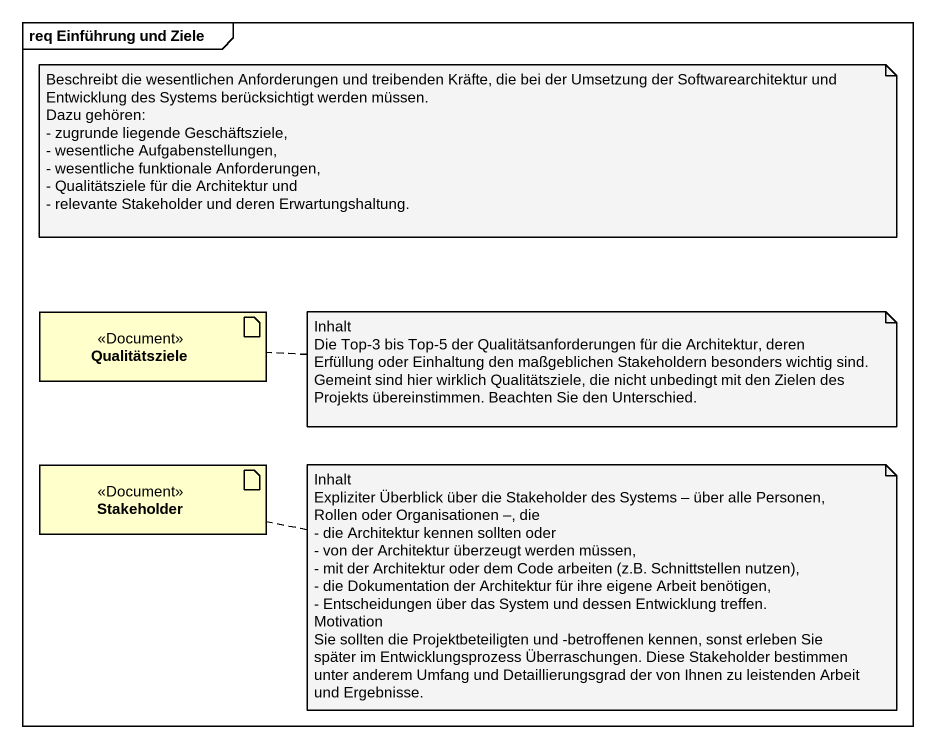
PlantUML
@startuml
mainframe req Einführung und Ziele
artifact Qualitätsziele <<Document>>
artifact Stakeholder <<Document>>
note as N1
  Beschreibt die wesentlichen Anforderungen und treibenden Kräfte, die bei der Umsetzung der Softwarearchitektur und Entwicklung des Systems berücksichtigt werden müssen.
  Dazu gehören:
  - zugrunde liegende Geschäftsziele,
  - wesentliche Aufgabenstellungen,
  - wesentliche funktionale Anforderungen,
  - Qualitätsziele für die Architektur und
  - relevante Stakeholder und deren Erwartungshaltung.
end note
note right of Qualitätsziele
  Inhalt
  Die Top-3 bis Top-5 der Qualitätsanforderungen für die Architektur, deren Erfüllung oder Einhaltung den maßgeblichen Stakeholdern besonders wichtig sind. Gemeint sind hier wirklich Qualitätsziele, die nicht unbedingt mit den Zielen des Projekts übereinstimmen. Beachten Sie den Unterschied.
end note
note right of Stakeholder
  Inhalt
  Expliziter Überblick über die Stakeholder des Systems – über alle Personen, Rollen oder Organisationen –, die
  - die Architektur kennen sollten oder
  - von der Architektur überzeugt werden müssen,
  - mit der Architektur oder dem Code arbeiten (z.B. Schnittstellen nutzen),
  - die Dokumentation der Architektur für ihre eigene Arbeit benötigen,
  - Entscheidungen über das System und dessen Entwicklung treffen.
  Motivation
  Sie sollten die Projektbeteiligten und -betroffenen kennen, sonst erleben Sie später im Entwicklungsprozess Überraschungen. Diese Stakeholder bestimmen unter anderem Umfang und Detaillierungsgrad der von Ihnen zu leistenden Arbeit und Ergebnisse.
end note
@enduml
